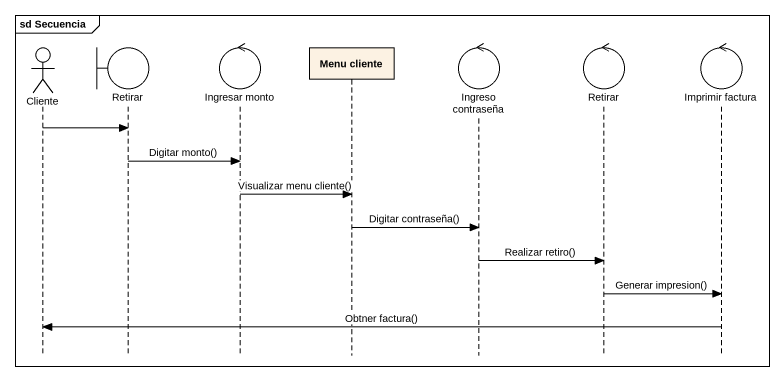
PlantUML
@startuml
mainframe sd Secuencia
hide footbox
actor Cliente
boundary Retirar
control "Ingresar monto" as Ingresar_monto
participant "Menu cliente" as Menu_cliente
control "Ingreso contraseña" as Ingreso_contraseña
control "Retirar" as Retirar_2
control "Imprimir factura" as Imprimir_factura

Cliente -> Retirar
Retirar -> Ingresar_monto : Digitar monto()
Ingresar_monto -> Menu_cliente : Visualizar menu cliente()
Menu_cliente -> Ingreso_contraseña : Digitar contraseña()
Ingreso_contraseña -> Retirar_2 : Realizar retiro()
Retirar_2 -> Imprimir_factura : Generar impresion()
Imprimir_factura -> Cliente : Obtner factura()
@enduml
